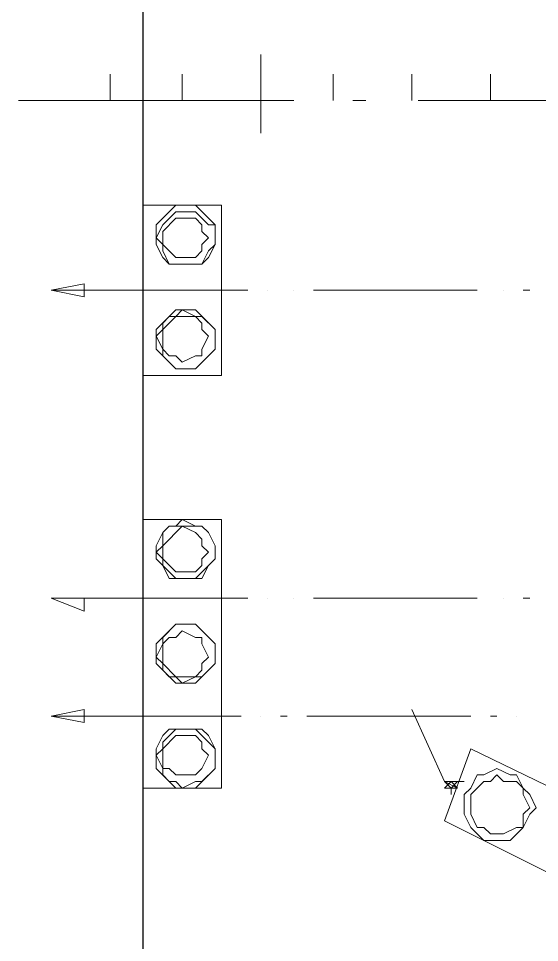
# Model space of a CAD drawing. Header units: millimetres. Extents: x -1005 to 291095, y -4225 to 50669.
# Drawn here: x -1005 to 4471, y 14400 to 24118 of the extents above; entities that cross this region are included whole.
import ezdxf

# ---------------------------------------------------------------- set-up
doc = ezdxf.new("R2010")
doc.units = ezdxf.units.MM
doc.layers.add('PDF_Geomertry', color=7, linetype='Continuous')

msp = doc.modelspace()

# ---------------------------------------------------------------- linework, layer by layer
at = {"color": 3}
msp.add_xline((303.9, -120010.4), (0, 1), dxfattribs=at)
at = {"layer": 'PDF_Geomertry', "lineweight": 5}
for points in [[(17385, 6313.3), (15318.7, 7002), (13872.3, 7484.2), (12494.8, 8035.2), (11737.2, 8379.5), (5538.4, 11134.6), (3885.4, 11892.2), (303.9, 13614.1), (303.9, 23256.6), (303.9, 13614.1), (303.9, 32830.2)], [(1543.7, 22912.2), (1543.7, 23738.7)], [(-40.4, 23256.6), (-40.4, 23532.1)], [(717.2, 23256.6), (717.2, 23532.1)], [(2301.3, 23256.6), (2301.3, 23532.1)], [(3127.8, 23256.6), (3127.8, 23532.1)], [(3954.3, 23256.6), (3954.3, 23532.1)], [(1888.1, 23256.6), (-1004.7, 23256.6)], [(2645.7, 23256.6), (2508, 23256.6)], [(5607.3, 23256.6), (3196.7, 23256.6)], [(1406, 21259.2), (-660.3, 21259.2)], [(1612.6, 21259.2), (1612.6, 21259.2)], [(1888.1, 21259.2), (1888.1, 21259.2)], [(3816.6, 21259.2), (2094.7, 21259.2)], [(4092.1, 21259.2), (4092.1, 21259.2)], [(4367.6, 21259.2), (4298.7, 21259.2)], [(1406, 18022.1), (-660.3, 18022.1)], [(1612.6, 18022.1), (1612.6, 18022.1)], [(1888.1, 18022.1), (1888.1, 18022.1)], [(3816.6, 18022.1), (2094.7, 18022.1)], [(4092.1, 18022.1), (4092.1, 18022.1)], [(4367.6, 18022.1), (4298.7, 18022.1)], [(3127.8, 16851.2), (3472.2, 16093.6), (3541.1, 16024.7), (3541.1, 16024.7)], [(1337.1, 16782.3), (-660.3, 16782.3)], [(1543.7, 16782.3), (1543.7, 16782.3)], [(1819.2, 16782.3), (1750.3, 16782.3)], [(3747.7, 16782.3), (2025.8, 16782.3)], [(4023.2, 16782.3), (3954.3, 16782.3)], [(4229.8, 16782.3), (4229.8, 16782.3)], [(3610, 16093.6), (3541.1, 16024.7), (3610, 16024.7), (3472.2, 16093.6), (3472.2, 16093.6)], [(3678.8, 16093.6), (3541.1, 16093.6), (3472.2, 16024.7), (3541.1, 16024.7), (3541.1, 15955.8)], [(3472.2, 16093.6), (3541.1, 16093.6), (3541.1, 16093.6)], [(3541.1, 16093.6), (3610, 16024.7), (3541.1, 16024.7), (3541.1, 16024.7)]]:
    msp.add_lwpolyline(points, dxfattribs=at)
for points in [[(1130.4, 22154.6), (1130.4, 20363.8), (303.9, 20363.8), (303.9, 22154.6)], [(1061.6, 21810.2), (1061.6, 21947.9), (855, 22154.6), (648.3, 22154.6), (441.7, 21947.9), (441.7, 21741.3), (510.6, 21603.6), (579.5, 21534.7), (923.8, 21534.7), (992.7, 21603.6), (1061.6, 21741.3), (1061.6, 21810.2)], [(1061.6, 21810.2), (1061.6, 21947.9), (992.7, 21947.9), (855, 22085.7), (648.3, 22085.7), (510.6, 21947.9), (441.7, 21810.2), (510.6, 21741.3), (510.6, 21672.5), (579.5, 21534.7), (923.8, 21534.7), (992.7, 21672.5), (1061.6, 21741.3), (1061.6, 21810.2)], [(992.7, 21810.2), (923.8, 21879.1), (923.8, 21947.9), (855, 22016.8), (648.3, 22016.8), (510.6, 21879.1), (510.6, 21741.3), (648.3, 21603.6), (855, 21603.6), (923.8, 21672.5), (923.8, 21741.3), (992.7, 21810.2)], [(-660.3, 21259.2), (-315.9, 21190.3), (-315.9, 21328.1), (-660.3, 21259.2)], [(-660.3, 21259.2), (-315.9, 21190.3), (-315.9, 21328.1), (-660.3, 21259.2)], [(1061.6, 20777.1), (1061.6, 20846), (923.8, 20983.7), (855, 20983.7), (717.2, 21052.6), (648.3, 20983.7), (579.5, 20983.7), (510.6, 20914.8), (510.6, 20846), (441.7, 20777.1), (510.6, 20639.3), (510.6, 20570.4), (648.3, 20432.7), (855, 20432.7), (1061.6, 20639.3), (1061.6, 20777.1)], [(1061.6, 20777.1), (1061.6, 20846), (855, 21052.6), (648.3, 21052.6), (441.7, 20846), (441.7, 20639.3), (648.3, 20432.7), (855, 20432.7), (1061.6, 20639.3), (1061.6, 20777.1)], [(992.7, 20777.1), (923.8, 20846), (923.8, 20914.8), (855, 20983.7), (648.3, 20983.7), (510.6, 20846), (510.6, 20639.3), (579.5, 20570.4), (648.3, 20570.4), (717.2, 20501.6), (855, 20570.4), (923.8, 20570.4), (923.8, 20639.3), (992.7, 20777.1)], [(1130.4, 16024.7), (303.9, 16024.7), (303.9, 18848.6), (1130.4, 18848.6)], [(1061.6, 18504.2), (1061.6, 18573.1), (992.7, 18710.8), (923.8, 18779.7), (855, 18779.7), (717.2, 18848.6), (648.3, 18779.7), (579.5, 18779.7), (510.6, 18710.8), (441.7, 18573.1), (441.7, 18435.3), (510.6, 18366.4), (579.5, 18228.7), (923.8, 18228.7), (992.7, 18366.4), (1061.6, 18435.3), (1061.6, 18504.2)], [(1061.6, 18504.2), (1061.6, 18573.1), (992.7, 18710.8), (923.8, 18779.7), (579.5, 18779.7), (510.6, 18710.8), (510.6, 18573.1), (441.7, 18504.2), (510.6, 18435.3), (510.6, 18366.4), (648.3, 18228.7), (855, 18228.7), (1061.6, 18435.3), (1061.6, 18504.2)], [(992.7, 18504.2), (923.8, 18573.1), (923.8, 18642), (855, 18710.8), (717.2, 18779.7), (510.6, 18573.1), (510.6, 18435.3), (648.3, 18297.6), (855, 18297.6), (923.8, 18366.4), (923.8, 18435.3), (992.7, 18504.2)], [(-660.3, 18022.1), (-315.9, 17884.3), (-315.9, 18022.1), (-660.3, 18022.1)], [(-660.3, 18022.1), (-315.9, 17884.3), (-315.9, 18022.1), (-660.3, 18022.1)], [(1061.6, 17402.2), (1061.6, 17539.9), (855, 17746.6), (648.3, 17746.6), (441.7, 17539.9), (441.7, 17333.3), (648.3, 17126.7), (855, 17126.7), (1061.6, 17333.3), (1061.6, 17402.2)], [(1061.6, 17402.2), (1061.6, 17539.9), (855, 17746.6), (648.3, 17746.6), (510.6, 17608.8), (510.6, 17539.9), (441.7, 17402.2), (510.6, 17333.3), (510.6, 17264.4), (579.5, 17195.6), (648.3, 17195.6), (717.2, 17126.7), (855, 17195.6), (923.8, 17195.6), (1061.6, 17333.3), (1061.6, 17402.2)], [(992.7, 17402.2), (923.8, 17539.9), (923.8, 17608.8), (855, 17608.8), (717.2, 17677.7), (648.3, 17608.8), (579.5, 17608.8), (510.6, 17539.9), (510.6, 17333.3), (648.3, 17195.6), (855, 17195.6), (923.8, 17264.4), (923.8, 17333.3), (992.7, 17402.2)], [(-660.3, 16782.3), (-315.9, 16713.4), (-315.9, 16851.2), (-660.3, 16782.3)], [(-660.3, 16782.3), (-315.9, 16713.4), (-315.9, 16851.2), (-660.3, 16782.3)], [(1061.6, 16369.1), (1061.6, 16437.9), (855, 16644.6), (648.3, 16644.6), (510.6, 16506.8), (510.6, 16437.9), (441.7, 16369.1), (510.6, 16231.3), (510.6, 16162.4), (579.5, 16093.6), (648.3, 16093.6), (717.2, 16024.7), (855, 16093.6), (923.8, 16093.6), (1061.6, 16231.3), (1061.6, 16369.1)], [(1061.6, 16369.1), (1061.6, 16437.9), (992.7, 16575.7), (923.8, 16644.6), (579.5, 16644.6), (510.6, 16575.7), (441.7, 16437.9), (441.7, 16231.3), (648.3, 16024.7), (855, 16024.7), (1061.6, 16231.3), (1061.6, 16369.1)], [(992.7, 16369.1), (923.8, 16437.9), (923.8, 16506.8), (855, 16575.7), (648.3, 16575.7), (510.6, 16437.9), (510.6, 16231.3), (579.5, 16231.3), (648.3, 16162.4), (855, 16162.4), (923.8, 16231.3), (992.7, 16369.1)], [(3747.7, 16437.9), (3472.2, 15680.3), (5676.2, 14578.3), (6020.6, 15335.9), (3747.7, 16437.9)], [(4436.5, 15818.1), (4367.6, 15955.8), (4298.7, 16024.7), (4229.8, 16162.4), (4161, 16162.4), (4023.2, 16231.3), (3885.4, 16162.4), (3816.6, 16162.4), (3747.7, 16024.7), (3678.8, 15955.8), (3678.8, 15749.2), (3747.7, 15611.4), (3885.4, 15473.7), (4161, 15473.7), (4298.7, 15611.4), (4367.6, 15749.2), (4436.5, 15818.1)], [(4367.6, 15818.1), (4298.7, 15955.8), (4298.7, 16024.7), (4229.8, 16093.6), (4092.1, 16093.6), (4023.2, 16162.4), (3954.3, 16093.6), (3885.4, 16093.6), (3747.7, 15955.8), (3747.7, 15749.2), (3816.6, 15611.4), (3885.4, 15611.4), (3954.3, 15542.6), (4092.1, 15542.6), (4229.8, 15611.4), (4298.7, 15611.4), (4298.7, 15749.2), (4367.6, 15818.1)]]:
    msp.add_lwpolyline(points, close=True, dxfattribs=at)

doc.saveas('drawing.dxf')
